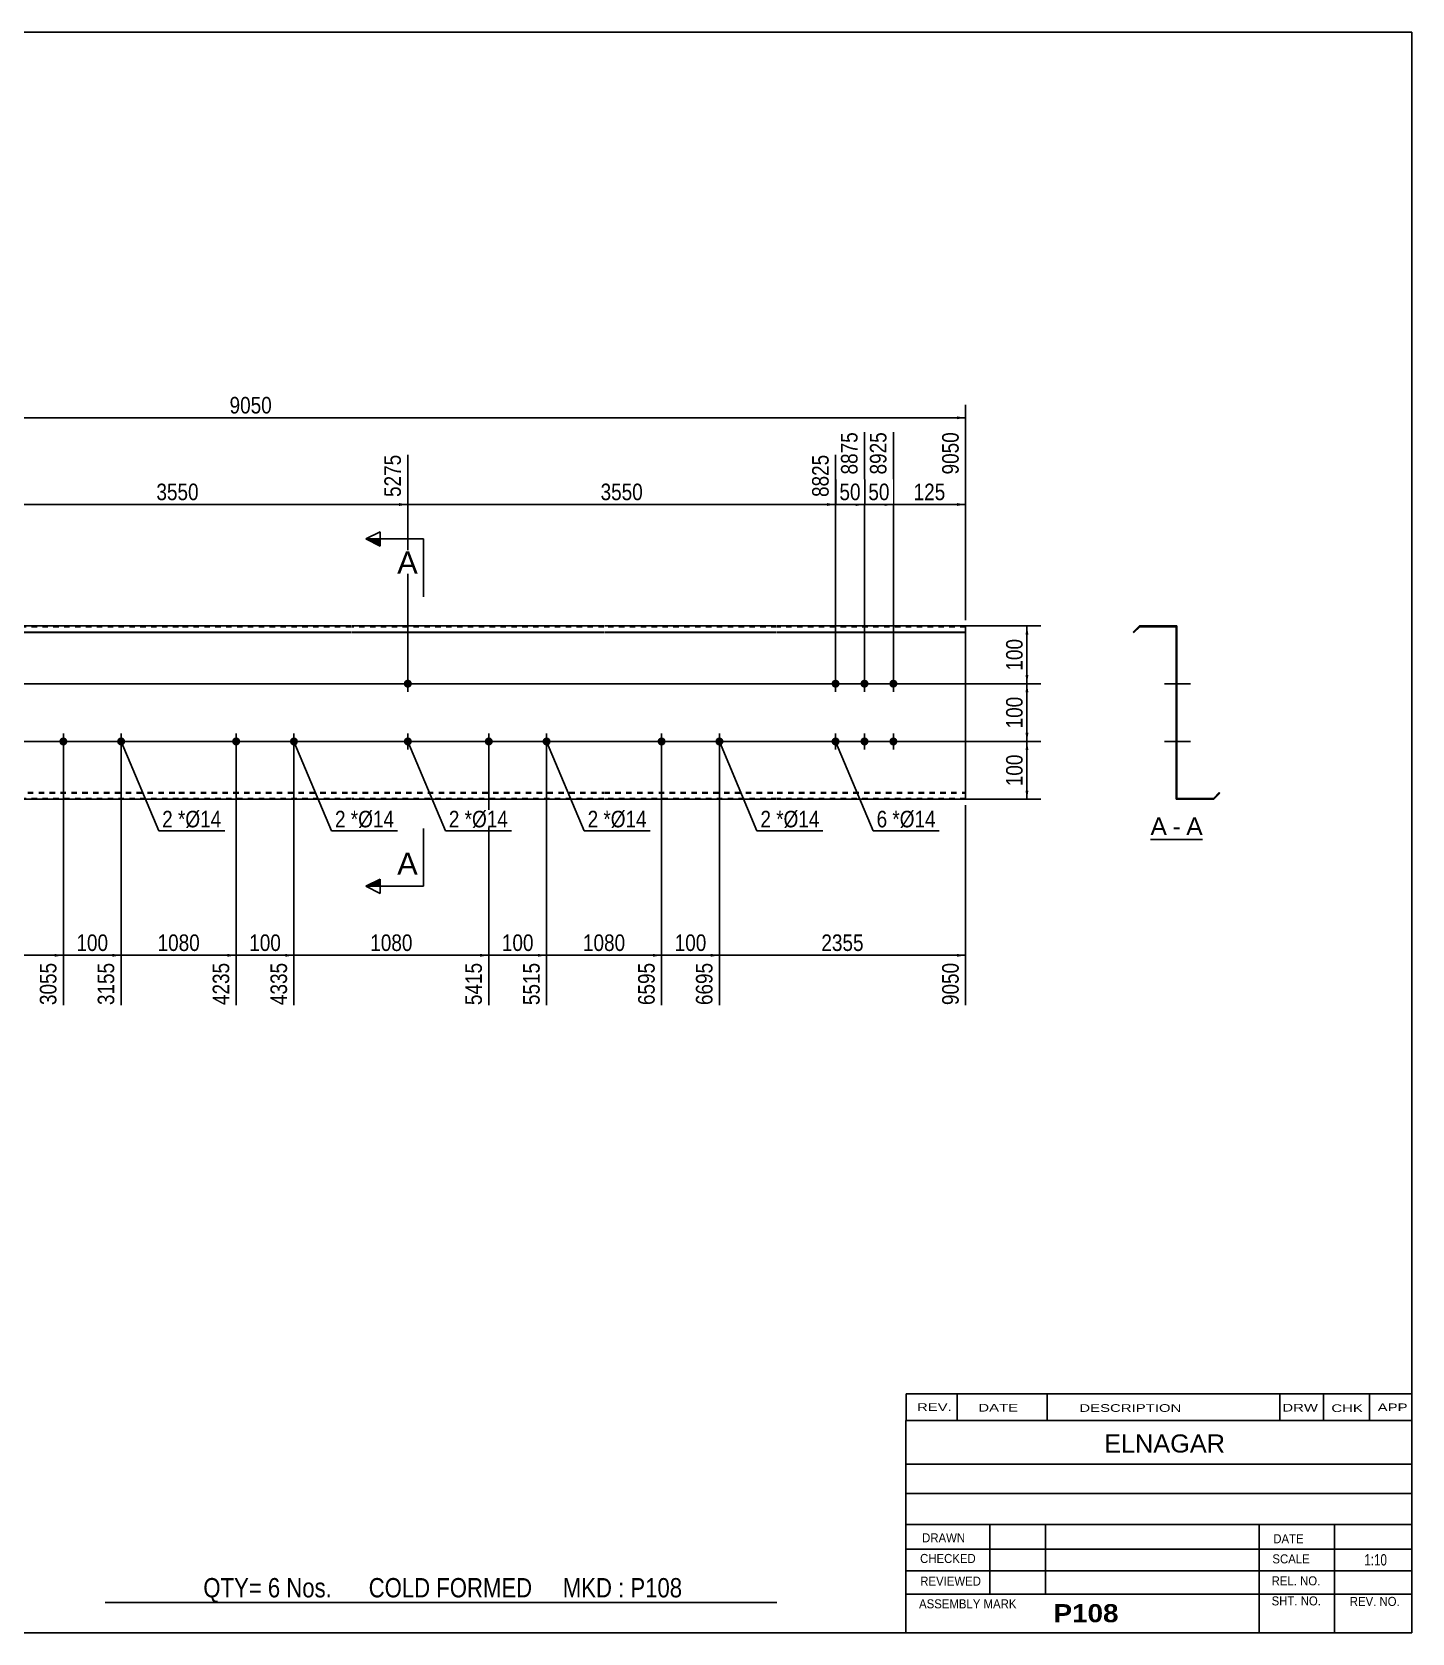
# Model space of a CAD drawing. Header units: millimetres. Extents: x -78 to 325, y -159 to 118.
# Drawn here: x 85.9 to 324.6, y -159.2 to 117.8 of the extents above; entities that cross this region are included whole.
import ezdxf

# ---------------------------------------------------------------- set-up
doc = ezdxf.new("R2010")
doc.units = ezdxf.units.MM
doc.linetypes.add('DXK_LINE_DOT1', pattern=[1.8814, 0.9407, -0.9407])
doc.styles.add('Arial', font='ARIAL.TTF', dxfattribs={"height": 0.2})
doc.styles.add('Arial Bold', font='ARIALBD.TTF', dxfattribs={"height": 0.2})
doc.styles.add('Arial Narrow', font='ARIALN.TTF', dxfattribs={"height": 0.2})

# ---------------------------------------------------------------- blocks, each defined once
blk = doc.blocks.new('Unknown-629097656-1705')
at = {"color": 5, "linetype": 'Continuous'}
for p, q in [((324.62, 117.75), (-75.38, 117.75)), ((-75.38, 117.75), (-75.38, -159.25)), ((324.62, -159.25), (324.62, 117.75)), ((-75.38, -159.25), (324.62, -159.25))]:
    blk.add_line(p, q, dxfattribs=at)
at = {"color": 174, "linetype": 'Continuous', "style": 'Arial'}
blk.add_text('Tekla structures', height=1.9102, rotation=90, dxfattribs=at).set_placement((-75.88, -158.75))
blk = doc.blocks.new('Unknown-629097656-12 - 1218')
at = {"color": 7, "linetype": 'Continuous'}
blk.add_line((279.37, -21.95), (288.4, -21.95), dxfattribs=at)
at = {"color": 0, "linetype": 'Continuous'}
blk.add_wipeout([(282.21, -21.2), (282.21, -18), (279.37, -18), (279.37, -21.2)], dxfattribs=at)
blk.add_wipeout([(284.6, -21.2), (284.6, -18), (283.17, -18), (283.17, -21.2)], dxfattribs=at)
at = {"color": 96, "linetype": 'Continuous', "style": 'Arial'}
blk.add_text('A', height=3.06, dxfattribs=at).set_placement((279.37, -21.2))
at = {"color": 0, "linetype": 'Continuous'}
blk.add_wipeout([(288.4, -21.2), (288.4, -18), (285.56, -18), (285.56, -21.2)], dxfattribs=at)
at = {"color": 96, "linetype": 'Continuous', "style": 'Arial'}
for s, p in [('A', (285.56, -21.2)), ('-', (283.17, -21.2))]:
    blk.add_text(s, height=3.06, dxfattribs=at).set_placement(p)
blk = doc.blocks.new('Bolt-629097656-1207 - 1201')
at = {"linetype": 'Continuous'}
for points in [[(164.89, -4.3, -1), (164.89, -5.7, -1)], [(174.89, -4.3, -1), (174.89, -5.7, -1)]]:
    blk.add_hatch(color=3, dxfattribs=at).paths.add_polyline_path(points)
at = {"color": 3, "linetype": 'Continuous'}
for p, q in [((163.49, -5), (166.29, -5)), ((164.89, -6.4), (164.89, -3.6)), ((173.49, -5), (176.29, -5)), ((174.89, -6.4), (174.89, -3.6))]:
    blk.add_line(p, q, dxfattribs=at)
blk = doc.blocks.new('Part-629097656-1204 - 1201')
at = {"color": 2, "linetype": 'Continuous'}
for p, q in [((0, 15), (0, -15)), ((12.6, 15), (0, 15)), ((0, 13.94), (12.6, 13.94)), ((30.7, 15), (12.7, 15)), ((12.7, 13.94), (30.7, 13.94)), ((60.99, 15), (30.8, 15)), ((30.8, 13.94), (60.99, 13.94)), ((81.28, 15), (61.09, 15)), ((61.09, 13.94), (81.28, 13.94)), ((111.18, 15), (81.38, 15)), ((81.38, 13.94), (111.18, 13.94)), ((141.08, 15), (111.28, 15)), ((111.28, 13.94), (141.08, 13.94)), ((184.79, 15), (141.18, 15)), ((141.18, 13.94), (184.79, 13.94)), ((214.69, 15), (184.89, 15)), ((184.89, 13.94), (214.69, 13.94)), ((247.39, 15), (214.79, 15)), ((214.79, 13.94), (247.39, 13.94)), ((247.39, 15), (247.39, -15)), ((0, 13.83), (12.6, 13.83)), ((12.7, 13.83), (30.7, 13.83)), ((30.8, 13.83), (60.99, 13.83)), ((61.09, 13.83), (81.28, 13.83)), ((81.38, 13.83), (111.18, 13.83)), ((111.28, 13.83), (141.08, 13.83)), ((141.18, 13.83), (184.79, 13.83)), ((184.89, 13.83), (214.69, 13.83)), ((214.79, 13.83), (247.39, 13.83)), ((12.6, -15), (0, -15)), ((30.7, -15), (12.7, -15)), ((60.99, -15), (30.8, -15)), ((81.28, -15), (61.09, -15)), ((111.18, -15), (81.38, -15)), ((141.08, -15), (111.28, -15)), ((184.79, -15), (141.18, -15)), ((214.69, -15), (184.89, -15)), ((247.39, -15), (214.79, -15))]:
    blk.add_line(p, q, dxfattribs=at)
at = {"color": 7, "linetype": 'DXK_LINE_DOT1'}
for p, q in [((12.6, 14.85), (0, 14.85)), ((30.7, 14.85), (12.7, 14.85)), ((60.99, 14.85), (30.8, 14.85)), ((81.28, 14.85), (61.09, 14.85)), ((111.18, 14.85), (81.38, 14.85)), ((141.08, 14.85), (111.28, 14.85)), ((184.79, 14.85), (141.18, 14.85)), ((214.69, 14.85), (184.89, 14.85)), ((247.39, 14.85), (214.79, 14.85)), ((0, -13.83), (12.6, -13.83)), ((12.7, -13.83), (30.7, -13.83)), ((30.8, -13.83), (60.99, -13.83)), ((61.09, -13.83), (81.28, -13.83)), ((81.38, -13.83), (111.18, -13.83)), ((111.28, -13.83), (141.08, -13.83)), ((141.18, -13.83), (184.79, -13.83)), ((184.89, -13.83), (214.69, -13.83)), ((214.79, -13.83), (247.39, -13.83)), ((0, -13.94), (12.6, -13.94)), ((12.6, -14.85), (0, -14.85)), ((12.7, -13.94), (30.7, -13.94)), ((30.7, -14.85), (12.7, -14.85)), ((30.8, -13.94), (60.99, -13.94)), ((60.99, -14.85), (30.8, -14.85)), ((61.09, -13.94), (81.28, -13.94)), ((81.28, -14.85), (61.09, -14.85)), ((81.38, -13.94), (111.18, -13.94)), ((111.18, -14.85), (81.38, -14.85)), ((111.28, -13.94), (141.08, -13.94)), ((141.08, -14.85), (111.28, -14.85)), ((141.18, -13.94), (184.79, -13.94)), ((184.79, -14.85), (141.18, -14.85)), ((184.89, -13.94), (214.69, -13.94)), ((214.69, -14.85), (184.89, -14.85)), ((214.79, -13.94), (247.39, -13.94)), ((247.39, -14.85), (214.79, -14.85))]:
    blk.add_line(p, q, dxfattribs=at)
blk = doc.blocks.new('Bolt-629097656-1205 - 1201')
at = {"linetype": 'Continuous'}
for points in [[(91.28, -4.3, -1), (91.28, -5.7, -1)], [(101.28, -4.3, -1), (101.28, -5.7, -1)]]:
    blk.add_hatch(color=3, dxfattribs=at).paths.add_polyline_path(points)
at = {"color": 3, "linetype": 'Continuous'}
for p, q in [((89.88, -5), (92.68, -5)), ((91.28, -6.4), (91.28, -3.6)), ((99.88, -5), (102.68, -5)), ((101.28, -6.4), (101.28, -3.6))]:
    blk.add_line(p, q, dxfattribs=at)
blk = doc.blocks.new('Bolt-629097656-1206 - 1201')
at = {"linetype": 'Continuous'}
for points in [[(121.18, -4.3, -1), (121.18, -5.7, -1)], [(131.18, -4.3, -1), (131.18, -5.7, -1)]]:
    blk.add_hatch(color=3, dxfattribs=at).paths.add_polyline_path(points)
at = {"color": 3, "linetype": 'Continuous'}
for p, q in [((119.78, -5), (122.58, -5)), ((121.18, -6.4), (121.18, -3.6)), ((129.78, -5), (132.58, -5)), ((131.18, -6.4), (131.18, -3.6))]:
    blk.add_line(p, q, dxfattribs=at)
blk = doc.blocks.new('Bolt-629097656-1208 - 1201')
at = {"linetype": 'Continuous'}
for points in [[(194.79, -4.3, -1), (194.79, -5.7, -1)], [(204.79, -4.3, -1), (204.79, -5.7, -1)]]:
    blk.add_hatch(color=3, dxfattribs=at).paths.add_polyline_path(points)
at = {"color": 3, "linetype": 'Continuous'}
for p, q in [((193.39, -5), (196.19, -5)), ((194.79, -6.4), (194.79, -3.6)), ((203.39, -5), (206.19, -5)), ((204.79, -6.4), (204.79, -3.6))]:
    blk.add_line(p, q, dxfattribs=at)
blk = doc.blocks.new('Bolt-629097656-1209 - 1201')
at = {"linetype": 'Continuous'}
for points in [[(224.19, 5, -1), (225.59, 5, -1)], [(229.19, 5, -1), (230.59, 5, -1)], [(234.19, 5, -1), (235.59, 5, -1)], [(224.19, -5, -1), (225.59, -5, -1)], [(229.19, -5, -1), (230.59, -5, -1)], [(234.19, -5, -1), (235.59, -5, -1)]]:
    blk.add_hatch(color=3, dxfattribs=at).paths.add_polyline_path(points)
at = {"color": 3, "linetype": 'Continuous'}
for p, q in [((224.89, 3.6), (224.89, 6.4)), ((229.89, 3.6), (229.89, 6.4)), ((234.89, 3.6), (234.89, 6.4)), ((223.49, 5), (226.29, 5)), ((228.49, 5), (231.29, 5)), ((233.49, 5), (236.29, 5)), ((223.49, -5), (226.29, -5)), ((224.89, -6.4), (224.89, -3.6)), ((228.49, -5), (231.29, -5)), ((229.89, -6.4), (229.89, -3.6)), ((233.49, -5), (236.29, -5)), ((234.89, -6.4), (234.89, -3.6))]:
    blk.add_line(p, q, dxfattribs=at)
blk = doc.blocks.new('Bolt-629097656-1213 - 1201')
at = {"linetype": 'Continuous'}
for points in [[(151.58, 5, -1), (150.18, 5, -1)], [(151.58, -5, -1), (150.18, -5, -1)]]:
    blk.add_hatch(color=3, dxfattribs=at).paths.add_polyline_path(points)
at = {"color": 3, "linetype": 'Continuous'}
for p, q in [((150.88, 6.4), (150.88, 3.6)), ((152.28, 5), (149.48, 5)), ((152.28, -5), (149.48, -5)), ((150.88, -3.6), (150.88, -6.4))]:
    blk.add_line(p, q, dxfattribs=at)
blk = doc.blocks.new('Bolt-629097656-1224 - 1218')
at = {"linetype": 'Continuous'}
for points in [[(283.81, 5.7), (283.81, 4.3), (283.96, 4.3), (283.96, 5.7)], [(283.81, 5.7), (283.81, 4.3), (283.96, 4.3), (283.96, 5.7)], [(283.81, 5.7), (283.81, 4.3), (283.96, 4.3), (283.96, 5.7)], [(283.81, -4.3), (283.81, -5.7), (283.96, -5.7), (283.96, -4.3)], [(283.81, -4.3), (283.81, -5.7), (283.96, -5.7), (283.96, -4.3)], [(283.81, -4.3), (283.81, -5.7), (283.96, -5.7), (283.96, -4.3)]]:
    blk.add_hatch(color=3, dxfattribs=at).paths.add_polyline_path(points)
at = {"color": 3, "linetype": 'Continuous'}
for p, q in [((283.96, 5.7), (283.81, 5.7)), ((283.96, 5.7), (283.81, 5.7)), ((283.96, 5.7), (283.81, 5.7)), ((285.26, 5), (281.96, 5)), ((285.26, 5), (281.96, 5)), ((285.26, 5), (281.96, 5)), ((283.96, 4.3), (283.81, 4.3)), ((283.96, 4.3), (283.81, 4.3)), ((283.96, 4.3), (283.81, 4.3)), ((285.26, -5), (281.96, -5)), ((285.26, -5), (281.96, -5)), ((285.26, -5), (281.96, -5)), ((283.96, -4.3), (283.81, -4.3)), ((283.96, -4.3), (283.81, -4.3)), ((283.96, -4.3), (283.81, -4.3)), ((283.96, -5.7), (283.81, -5.7)), ((283.96, -5.7), (283.81, -5.7)), ((283.96, -5.7), (283.81, -5.7))]:
    blk.add_line(p, q, dxfattribs=at)
blk = doc.blocks.new('Part-629097656-1219 - 1218')
at = {"color": 2, "linetype": 'Continuous'}
for p, q in [((277.46, 15), (276.4, 13.94)), ((276.4, 13.94), (276.51, 13.83)), ((276.51, 13.83), (277.52, 14.85)), ((277.46, 15), (283.96, 15)), ((277.52, 14.85), (283.81, 14.85)), ((283.81, 14.85), (283.81, -15)), ((283.96, -14.85), (283.96, 15)), ((291.27, -13.83), (290.25, -14.85)), ((291.37, -13.94), (291.27, -13.83)), ((290.31, -15), (283.81, -15)), ((290.25, -14.85), (283.96, -14.85)), ((290.31, -15), (291.37, -13.94))]:
    blk.add_line(p, q, dxfattribs=at)
blk = doc.blocks.new('Bolt-629097656-1220 - 1218')
at = {"linetype": 'Continuous'}
blk.add_hatch(color=3, dxfattribs=at).paths.add_polyline_path([(283.96, -5.7), (283.96, -4.3), (283.81, -4.3), (283.81, -5.7)])
blk.add_hatch(color=3, dxfattribs=at).paths.add_polyline_path([(283.96, -5.7), (283.96, -4.3), (283.81, -4.3), (283.81, -5.7)])
at = {"color": 3, "linetype": 'Continuous'}
for p, q in [((282.86, -5), (285.61, -5)), ((282.86, -5), (285.61, -5)), ((283.81, -4.3), (283.96, -4.3)), ((283.81, -4.3), (283.96, -4.3)), ((283.81, -5.7), (283.96, -5.7)), ((283.81, -5.7), (283.96, -5.7))]:
    blk.add_line(p, q, dxfattribs=at)
blk = doc.blocks.new('Bolt-629097656-1221 - 1218')
at = {"linetype": 'Continuous'}
blk.add_hatch(color=3, dxfattribs=at).paths.add_polyline_path([(283.96, -5.7), (283.96, -4.3), (283.81, -4.3), (283.81, -5.7)])
blk.add_hatch(color=3, dxfattribs=at).paths.add_polyline_path([(283.96, -5.7), (283.96, -4.3), (283.81, -4.3), (283.81, -5.7)])
at = {"color": 3, "linetype": 'Continuous'}
for p, q in [((282.86, -5), (285.61, -5)), ((282.86, -5), (285.61, -5)), ((283.81, -4.3), (283.96, -4.3)), ((283.81, -4.3), (283.96, -4.3)), ((283.81, -5.7), (283.96, -5.7)), ((283.81, -5.7), (283.96, -5.7))]:
    blk.add_line(p, q, dxfattribs=at)
blk = doc.blocks.new('Bolt-629097656-1222 - 1218')
at = {"linetype": 'Continuous'}
blk.add_hatch(color=3, dxfattribs=at).paths.add_polyline_path([(283.96, -5.7), (283.96, -4.3), (283.81, -4.3), (283.81, -5.7)])
blk.add_hatch(color=3, dxfattribs=at).paths.add_polyline_path([(283.96, -5.7), (283.96, -4.3), (283.81, -4.3), (283.81, -5.7)])
at = {"color": 3, "linetype": 'Continuous'}
for p, q in [((282.86, -5), (285.61, -5)), ((282.86, -5), (285.61, -5)), ((283.81, -4.3), (283.96, -4.3)), ((283.81, -4.3), (283.96, -4.3)), ((283.81, -5.7), (283.96, -5.7)), ((283.81, -5.7), (283.96, -5.7))]:
    blk.add_line(p, q, dxfattribs=at)
blk = doc.blocks.new('Bolt-629097656-1223 - 1218')
at = {"linetype": 'Continuous'}
blk.add_hatch(color=3, dxfattribs=at).paths.add_polyline_path([(283.96, -5.7), (283.96, -4.3), (283.81, -4.3), (283.81, -5.7)])
blk.add_hatch(color=3, dxfattribs=at).paths.add_polyline_path([(283.96, -5.7), (283.96, -4.3), (283.81, -4.3), (283.81, -5.7)])
at = {"color": 3, "linetype": 'Continuous'}
for p, q in [((282.86, -5), (285.61, -5)), ((282.86, -5), (285.61, -5)), ((283.81, -4.3), (283.96, -4.3)), ((283.81, -4.3), (283.96, -4.3)), ((283.81, -5.7), (283.96, -5.7)), ((283.81, -5.7), (283.96, -5.7))]:
    blk.add_line(p, q, dxfattribs=at)
blk = doc.blocks.new('Bolt-629097656-1225 - 1218')
at = {"linetype": 'Continuous'}
for points in [[(283.81, 5.7), (283.81, 4.3), (283.96, 4.3), (283.96, 5.7)], [(283.81, 5.7), (283.81, 4.3), (283.96, 4.3), (283.96, 5.7)], [(283.81, 5.7), (283.81, 4.3), (283.96, 4.3), (283.96, 5.7)], [(283.81, -4.3), (283.81, -5.7), (283.96, -5.7), (283.96, -4.3)], [(283.81, -4.3), (283.81, -5.7), (283.96, -5.7), (283.96, -4.3)], [(283.81, -4.3), (283.81, -5.7), (283.96, -5.7), (283.96, -4.3)]]:
    blk.add_hatch(color=3, dxfattribs=at).paths.add_polyline_path(points)
at = {"color": 3, "linetype": 'Continuous'}
for p, q in [((283.96, 5.7), (283.81, 5.7)), ((283.96, 5.7), (283.81, 5.7)), ((283.96, 5.7), (283.81, 5.7)), ((285.26, 5), (281.96, 5)), ((285.26, 5), (281.96, 5)), ((285.26, 5), (281.96, 5)), ((283.96, 4.3), (283.81, 4.3)), ((283.96, 4.3), (283.81, 4.3)), ((283.96, 4.3), (283.81, 4.3)), ((285.26, -5), (281.96, -5)), ((285.26, -5), (281.96, -5)), ((285.26, -5), (281.96, -5)), ((283.96, -4.3), (283.81, -4.3)), ((283.96, -4.3), (283.81, -4.3)), ((283.96, -4.3), (283.81, -4.3)), ((283.96, -5.7), (283.81, -5.7)), ((283.96, -5.7), (283.81, -5.7)), ((283.96, -5.7), (283.81, -5.7))]:
    blk.add_line(p, q, dxfattribs=at)
blk = doc.blocks.new('Bolt-629097656-1226 - 1218')
at = {"linetype": 'Continuous'}
blk.add_hatch(color=3, dxfattribs=at).paths.add_polyline_path([(283.81, -4.3), (283.81, -5.7), (283.96, -5.7), (283.96, -4.3)])
blk.add_hatch(color=3, dxfattribs=at).paths.add_polyline_path([(283.81, -4.3), (283.81, -5.7), (283.96, -5.7), (283.96, -4.3)])
at = {"color": 3, "linetype": 'Continuous'}
for p, q in [((283.01, -5), (286.31, -5)), ((283.01, -5), (286.31, -5)), ((283.81, -4.3), (283.96, -4.3)), ((283.81, -4.3), (283.96, -4.3)), ((283.81, -5.7), (283.96, -5.7)), ((283.81, -5.7), (283.96, -5.7))]:
    blk.add_line(p, q, dxfattribs=at)
blk = doc.blocks.new('Bolt-629097656-1227 - 1218')
at = {"linetype": 'Continuous'}
blk.add_hatch(color=3, dxfattribs=at).paths.add_polyline_path([(283.81, 5.7), (283.81, 4.3), (283.96, 4.3), (283.96, 5.7)])
blk.add_hatch(color=3, dxfattribs=at).paths.add_polyline_path([(283.81, 5.7), (283.81, 4.3), (283.96, 4.3), (283.96, 5.7)])
at = {"color": 3, "linetype": 'Continuous'}
for p, q in [((283.81, 5.7), (283.96, 5.7)), ((283.81, 5.7), (283.96, 5.7)), ((283.01, 5), (286.31, 5)), ((283.01, 5), (286.31, 5)), ((283.81, 4.3), (283.96, 4.3)), ((283.81, 4.3), (283.96, 4.3))]:
    blk.add_line(p, q, dxfattribs=at)
blk = doc.blocks.new('Bolt-629097656-1228 - 1218')
at = {"linetype": 'Continuous'}
for points in [[(283.96, 4.3), (283.96, 5.7), (283.81, 5.7), (283.81, 4.3)], [(283.96, -5.7), (283.96, -4.3), (283.81, -4.3), (283.81, -5.7)]]:
    blk.add_hatch(color=3, dxfattribs=at).paths.add_polyline_path(points)
at = {"color": 3, "linetype": 'Continuous'}
for p, q in [((283.96, 5.7), (283.81, 5.7)), ((283.96, 5), (281.81, 5)), ((283.96, 4.3), (283.81, 4.3)), ((283.96, -5), (281.81, -5)), ((283.96, -4.3), (283.81, -4.3)), ((283.96, -5.7), (283.81, -5.7))]:
    blk.add_line(p, q, dxfattribs=at)
blk = doc.blocks.new('StraightDimension-629097656-1326 - 1201')
at = {"linetype": 'Continuous'}
for points in [[(257.75, 3.5), (258, 5), (258.25, 3.5)], [(258.25, -3.5), (258, -5), (257.75, -3.5)]]:
    blk.add_hatch(color=7, dxfattribs=at).paths.add_polyline_path(points)
at = {"color": 7, "linetype": 'Continuous'}
for p, q in [((72.19, 5), (260.4, 5)), ((258, -5), (258, 5)), ((72.19, -5), (260.4, -5))]:
    blk.add_line(p, q, dxfattribs=at)
at = {"color": 0}
blk.add_wipeout([(257.85, 3.34), (253.65, 3.34), (253.65, -3.34), (257.85, -3.34)], dxfattribs=at)
at = {"color": 3, "style": 'Arial Narrow'}
blk.add_text('100', height=2.863, rotation=90.0002, dxfattribs=at).set_placement((257.25, -2.74))
blk = doc.blocks.new('StraightDimension-629097656-1295 - 1201')
at = {"linetype": 'Continuous'}
blk.add_hatch(color=7, dxfattribs=at).paths.add_polyline_path([(119.68, -41.75), (121.18, -42), (119.68, -42.25)])
at = {"color": 7, "linetype": 'Continuous'}
for p, q in [((101.28, -6), (101.28, -50.61)), ((121.18, -6), (121.18, -50.61)), ((101.28, -42), (121.18, -42))]:
    blk.add_line(p, q, dxfattribs=at)
at = {"color": 0}
blk.add_wipeout([(115.49, -41.85), (115.49, -37.65), (106.98, -37.65), (106.98, -41.85)], dxfattribs=at)
at = {"color": 3, "style": 'Arial Narrow'}
blk.add_text('1080', height=2.863, dxfattribs=at).set_placement((107.58, -41.25))
at = {"color": 0, "linetype": 'Continuous'}
blk.add_wipeout([(120.58, -42.7), (116.38, -42.7), (116.38, -51.21), (120.58, -51.21)], dxfattribs=at)
at = {"color": 3, "linetype": 'Continuous', "style": 'Arial Narrow'}
blk.add_text('4235', height=2.863, rotation=90.0002, dxfattribs=at).set_placement((119.98, -50.61))
blk = doc.blocks.new('StraightDimension-629097656-1294 - 1201')
at = {"linetype": 'Continuous'}
blk.add_hatch(color=7, dxfattribs=at).paths.add_polyline_path([(129.68, -41.75), (131.18, -42), (129.68, -42.25)])
at = {"color": 7, "linetype": 'Continuous'}
for p, q in [((121.18, -6), (121.18, -50.61)), ((131.18, -6), (131.18, -50.61)), ((121.18, -42), (131.18, -42))]:
    blk.add_line(p, q, dxfattribs=at)
at = {"color": 0}
blk.add_wipeout([(129.53, -41.85), (129.53, -37.65), (122.84, -37.65), (122.84, -41.85)], dxfattribs=at)
at = {"color": 3, "style": 'Arial Narrow'}
blk.add_text('100', height=2.863, dxfattribs=at).set_placement((123.44, -41.25))
at = {"color": 0, "linetype": 'Continuous'}
blk.add_wipeout([(130.58, -42.7), (126.38, -42.7), (126.38, -51.21), (130.58, -51.21)], dxfattribs=at)
at = {"color": 3, "linetype": 'Continuous', "style": 'Arial Narrow'}
blk.add_text('4335', height=2.863, rotation=90.0002, dxfattribs=at).set_placement((129.98, -50.61))
blk = doc.blocks.new('StraightDimension-629097656-1244 - 1201')
at = {"linetype": 'Continuous'}
blk.add_hatch(color=7, dxfattribs=at).paths.add_polyline_path([(245.89, 36.25), (247.39, 36), (245.89, 35.75)])
at = {"color": 7, "linetype": 'Continuous'}
for p, q in [((234.89, 6), (234.89, 48.51)), ((247.39, 16), (247.39, 48.51)), ((234.89, 36), (247.39, 36))]:
    blk.add_line(p, q, dxfattribs=at)
at = {"color": 0}
blk.add_wipeout([(244.48, 36.15), (244.48, 40.35), (237.79, 40.35), (237.79, 36.15)], dxfattribs=at)
at = {"color": 0, "linetype": 'Continuous'}
blk.add_wipeout([(246.79, 49.11), (242.59, 49.11), (242.59, 40.6), (246.79, 40.6)], dxfattribs=at)
at = {"color": 3, "linetype": 'Continuous', "style": 'Arial Narrow'}
blk.add_text('9050', height=2.863, rotation=90.0002, dxfattribs=at).set_placement((246.19, 41.2))
at = {"color": 3, "style": 'Arial Narrow'}
blk.add_text('125', height=2.863, dxfattribs=at).set_placement((238.39, 36.75))
blk = doc.blocks.new('StraightDimension-629097656-1245 - 1201')
at = {"linetype": 'Continuous'}
blk.add_hatch(color=7, dxfattribs=at).paths.add_polyline_path([(233.39, 36.25), (234.89, 36), (233.39, 35.75)])
at = {"color": 7, "linetype": 'Continuous'}
for p, q in [((229.89, 6), (229.89, 48.51)), ((234.89, 6), (234.89, 48.51)), ((229.89, 36), (234.89, 36))]:
    blk.add_line(p, q, dxfattribs=at)
at = {"color": 0}
blk.add_wipeout([(234.81, 36.15), (234.81, 40.35), (229.96, 40.35), (229.96, 36.15)], dxfattribs=at)
at = {"color": 0, "linetype": 'Continuous'}
blk.add_wipeout([(234.29, 49.11), (230.09, 49.11), (230.09, 40.6), (234.29, 40.6)], dxfattribs=at)
at = {"color": 3, "linetype": 'Continuous', "style": 'Arial Narrow'}
blk.add_text('8925', height=2.863, rotation=90.0002, dxfattribs=at).set_placement((233.69, 41.2))
at = {"color": 3, "style": 'Arial Narrow'}
blk.add_text('50', height=2.863, dxfattribs=at).set_placement((230.56, 36.75))
blk = doc.blocks.new('StraightDimension-629097656-1246 - 1201')
at = {"linetype": 'Continuous'}
blk.add_hatch(color=7, dxfattribs=at).paths.add_polyline_path([(228.39, 36.25), (229.89, 36), (228.39, 35.75)])
at = {"color": 7, "linetype": 'Continuous'}
for p, q in [((229.89, 6), (229.89, 48.51)), ((224.89, 6), (224.89, 44.61)), ((224.89, 36), (229.89, 36))]:
    blk.add_line(p, q, dxfattribs=at)
at = {"color": 0}
blk.add_wipeout([(229.81, 36.15), (229.81, 40.35), (224.96, 40.35), (224.96, 36.15)], dxfattribs=at)
at = {"color": 0, "linetype": 'Continuous'}
blk.add_wipeout([(229.29, 49.11), (225.09, 49.11), (225.09, 40.6), (229.29, 40.6)], dxfattribs=at)
at = {"color": 3, "linetype": 'Continuous', "style": 'Arial Narrow'}
blk.add_text('8875', height=2.863, rotation=90.0002, dxfattribs=at).set_placement((228.69, 41.2))
at = {"color": 3, "style": 'Arial Narrow'}
blk.add_text('50', height=2.863, dxfattribs=at).set_placement((225.56, 36.75))
blk = doc.blocks.new('StraightDimension-629097656-1296 - 1201')
at = {"linetype": 'Continuous'}
blk.add_hatch(color=7, dxfattribs=at).paths.add_polyline_path([(99.78, -41.75), (101.28, -42), (99.78, -42.25)])
at = {"color": 7, "linetype": 'Continuous'}
for p, q in [((91.28, -6), (91.28, -50.61)), ((101.28, -6), (101.28, -50.61)), ((91.28, -42), (101.28, -42))]:
    blk.add_line(p, q, dxfattribs=at)
at = {"color": 0}
blk.add_wipeout([(99.63, -41.85), (99.63, -37.65), (92.94, -37.65), (92.94, -41.85)], dxfattribs=at)
at = {"color": 3, "style": 'Arial Narrow'}
blk.add_text('100', height=2.863, dxfattribs=at).set_placement((93.54, -41.25))
at = {"color": 0, "linetype": 'Continuous'}
blk.add_wipeout([(100.68, -42.7), (96.48, -42.7), (96.48, -51.21), (100.68, -51.21)], dxfattribs=at)
at = {"color": 3, "linetype": 'Continuous', "style": 'Arial Narrow'}
blk.add_text('3155', height=2.863, rotation=90.0002, dxfattribs=at).set_placement((100.08, -50.61))
blk = doc.blocks.new('StraightDimension-629097656-1247 - 1201')
at = {"linetype": 'Continuous'}
blk.add_hatch(color=7, dxfattribs=at).paths.add_polyline_path([(223.39, 36.25), (224.89, 36), (223.39, 35.75)])
at = {"color": 7, "linetype": 'Continuous'}
for p, q in [((150.88, 6), (150.88, 44.61)), ((224.89, 6), (224.89, 44.61)), ((150.88, 36), (224.89, 36))]:
    blk.add_line(p, q, dxfattribs=at)
at = {"color": 0, "linetype": 'Continuous'}
blk.add_wipeout([(224.29, 45.21), (220.09, 45.21), (220.09, 36.7), (224.29, 36.7)], dxfattribs=at)
at = {"color": 0}
blk.add_wipeout([(192.14, 36.15), (192.14, 40.35), (183.63, 40.35), (183.63, 36.15)], dxfattribs=at)
at = {"color": 3, "linetype": 'Continuous', "style": 'Arial Narrow'}
blk.add_text('8825', height=2.863, rotation=90.0002, dxfattribs=at).set_placement((223.69, 37.3))
at = {"color": 3, "style": 'Arial Narrow'}
blk.add_text('3550', height=2.863, dxfattribs=at).set_placement((184.23, 36.75))
blk = doc.blocks.new('StraightDimension-629097656-1327 - 1201')
at = {"linetype": 'Continuous'}
for points in [[(257.75, -6.5), (258, -5), (258.25, -6.5)], [(258.25, -13.5), (258, -15), (257.75, -13.5)]]:
    blk.add_hatch(color=7, dxfattribs=at).paths.add_polyline_path(points)
at = {"color": 7, "linetype": 'Continuous'}
for p, q in [((72.19, -5), (260.4, -5)), ((258, -15), (258, -5)), ((235.89, -15), (260.4, -15))]:
    blk.add_line(p, q, dxfattribs=at)
at = {"color": 0}
blk.add_wipeout([(257.85, -6.66), (253.65, -6.66), (253.65, -13.34), (257.85, -13.34)], dxfattribs=at)
at = {"color": 3, "style": 'Arial Narrow'}
blk.add_text('100', height=2.863, rotation=90.0002, dxfattribs=at).set_placement((257.25, -12.74))
blk = doc.blocks.new('StraightDimension-629097656-1248 - 1201')
at = {"linetype": 'Continuous'}
blk.add_hatch(color=7, dxfattribs=at).paths.add_polyline_path([(149.38, 36.25), (150.88, 36), (149.38, 35.75)])
at = {"color": 7, "linetype": 'Continuous'}
for p, q in [((71.19, 6), (71.19, 44.61)), ((150.88, 6), (150.88, 44.61)), ((71.19, 36), (150.88, 36))]:
    blk.add_line(p, q, dxfattribs=at)
at = {"color": 0, "linetype": 'Continuous'}
blk.add_wipeout([(150.28, 45.21), (146.08, 45.21), (146.08, 36.7), (150.28, 36.7)], dxfattribs=at)
at = {"color": 0}
blk.add_wipeout([(115.29, 36.15), (115.29, 40.35), (106.78, 40.35), (106.78, 36.15)], dxfattribs=at)
at = {"color": 3, "linetype": 'Continuous', "style": 'Arial Narrow'}
blk.add_text('5275', height=2.863, rotation=90.0002, dxfattribs=at).set_placement((149.68, 37.3))
at = {"color": 3, "style": 'Arial Narrow'}
blk.add_text('3550', height=2.863, dxfattribs=at).set_placement((107.38, 36.75))
blk = doc.blocks.new('StraightDimension-629097656-1289 - 1201')
at = {"linetype": 'Continuous'}
blk.add_hatch(color=7, dxfattribs=at).paths.add_polyline_path([(245.89, -41.75), (247.39, -42), (245.89, -42.25)])
at = {"color": 7, "linetype": 'Continuous'}
for p, q in [((204.79, -6), (204.79, -50.61)), ((247.39, -16), (247.39, -50.61)), ((204.79, -42), (247.39, -42))]:
    blk.add_line(p, q, dxfattribs=at)
at = {"color": 0}
blk.add_wipeout([(230.34, -41.85), (230.34, -37.65), (221.83, -37.65), (221.83, -41.85)], dxfattribs=at)
at = {"color": 0, "linetype": 'Continuous'}
blk.add_wipeout([(246.79, -42.7), (242.59, -42.7), (242.59, -51.21), (246.79, -51.21)], dxfattribs=at)
at = {"color": 3, "style": 'Arial Narrow'}
blk.add_text('2355', height=2.863, dxfattribs=at).set_placement((222.43, -41.25))
at = {"color": 3, "linetype": 'Continuous', "style": 'Arial Narrow'}
blk.add_text('9050', height=2.863, rotation=90.0002, dxfattribs=at).set_placement((246.19, -50.61))
blk = doc.blocks.new('StraightDimension-629097656-1290 - 1201')
at = {"linetype": 'Continuous'}
blk.add_hatch(color=7, dxfattribs=at).paths.add_polyline_path([(203.29, -41.75), (204.79, -42), (203.29, -42.25)])
at = {"color": 7, "linetype": 'Continuous'}
for p, q in [((194.79, -6), (194.79, -50.61)), ((204.79, -6), (204.79, -50.61)), ((194.79, -42), (204.79, -42))]:
    blk.add_line(p, q, dxfattribs=at)
at = {"color": 0}
blk.add_wipeout([(203.13, -41.85), (203.13, -37.65), (196.45, -37.65), (196.45, -41.85)], dxfattribs=at)
at = {"color": 3, "style": 'Arial Narrow'}
blk.add_text('100', height=2.863, dxfattribs=at).set_placement((197.05, -41.25))
at = {"color": 0, "linetype": 'Continuous'}
blk.add_wipeout([(204.19, -42.7), (199.99, -42.7), (199.99, -51.21), (204.19, -51.21)], dxfattribs=at)
at = {"color": 3, "linetype": 'Continuous', "style": 'Arial Narrow'}
blk.add_text('6695', height=2.863, rotation=90.0002, dxfattribs=at).set_placement((203.59, -50.61))
blk = doc.blocks.new('StraightDimension-629097656-1355 - 1201')
at = {"linetype": 'Continuous'}
for points in [[(1.5, 50.75), (0, 51), (1.5, 51.25)], [(245.89, 51.25), (247.39, 51), (245.89, 50.75)]]:
    blk.add_hatch(color=7, dxfattribs=at).paths.add_polyline_path(points)
at = {"color": 7, "linetype": 'Continuous'}
for p, q in [((0, 16), (0, 53.25)), ((247.39, 16), (247.39, 53.25)), ((0, 51), (247.39, 51))]:
    blk.add_line(p, q, dxfattribs=at)
at = {"color": 0}
blk.add_wipeout([(127.95, 51.15), (127.95, 55.35), (119.44, 55.35), (119.44, 51.15)], dxfattribs=at)
at = {"color": 3, "style": 'Arial Narrow'}
blk.add_text('9050', height=2.863, dxfattribs=at).set_placement((120.04, 51.75))
blk = doc.blocks.new('StraightDimension-629097656-1291 - 1201')
at = {"linetype": 'Continuous'}
blk.add_hatch(color=7, dxfattribs=at).paths.add_polyline_path([(193.29, -41.75), (194.79, -42), (193.29, -42.25)])
at = {"color": 7, "linetype": 'Continuous'}
for p, q in [((174.89, -6), (174.89, -50.61)), ((194.79, -6), (194.79, -50.61)), ((174.89, -42), (194.79, -42))]:
    blk.add_line(p, q, dxfattribs=at)
at = {"color": 0}
blk.add_wipeout([(189.09, -41.85), (189.09, -37.65), (180.58, -37.65), (180.58, -41.85)], dxfattribs=at)
at = {"color": 3, "style": 'Arial Narrow'}
blk.add_text('1080', height=2.863, dxfattribs=at).set_placement((181.18, -41.25))
at = {"color": 0, "linetype": 'Continuous'}
blk.add_wipeout([(194.19, -42.7), (189.99, -42.7), (189.99, -51.21), (194.19, -51.21)], dxfattribs=at)
at = {"color": 3, "linetype": 'Continuous', "style": 'Arial Narrow'}
blk.add_text('6595', height=2.863, rotation=90.0002, dxfattribs=at).set_placement((193.59, -50.61))
blk = doc.blocks.new('StraightDimension-629097656-1292 - 1201')
at = {"linetype": 'Continuous'}
blk.add_hatch(color=7, dxfattribs=at).paths.add_polyline_path([(173.39, -41.75), (174.89, -42), (173.39, -42.25)])
at = {"color": 7, "linetype": 'Continuous'}
for p, q in [((164.89, -6), (164.89, -50.61)), ((174.89, -6), (174.89, -50.61)), ((164.89, -42), (174.89, -42))]:
    blk.add_line(p, q, dxfattribs=at)
at = {"color": 0}
blk.add_wipeout([(173.23, -41.85), (173.23, -37.65), (166.55, -37.65), (166.55, -41.85)], dxfattribs=at)
at = {"color": 3, "style": 'Arial Narrow'}
blk.add_text('100', height=2.863, dxfattribs=at).set_placement((167.15, -41.25))
at = {"color": 0, "linetype": 'Continuous'}
blk.add_wipeout([(174.29, -42.7), (170.09, -42.7), (170.09, -51.21), (174.29, -51.21)], dxfattribs=at)
at = {"color": 3, "linetype": 'Continuous', "style": 'Arial Narrow'}
blk.add_text('5515', height=2.863, rotation=90.0002, dxfattribs=at).set_placement((173.69, -50.61))
blk = doc.blocks.new('StraightDimension-629097656-1293 - 1201')
at = {"linetype": 'Continuous'}
blk.add_hatch(color=7, dxfattribs=at).paths.add_polyline_path([(163.39, -41.75), (164.89, -42), (163.39, -42.25)])
at = {"color": 7, "linetype": 'Continuous'}
for p, q in [((131.18, -6), (131.18, -50.61)), ((164.89, -6), (164.89, -50.61)), ((131.18, -42), (164.89, -42))]:
    blk.add_line(p, q, dxfattribs=at)
at = {"color": 0}
blk.add_wipeout([(152.29, -41.85), (152.29, -37.65), (143.78, -37.65), (143.78, -41.85)], dxfattribs=at)
at = {"color": 0, "linetype": 'Continuous'}
blk.add_wipeout([(164.29, -42.7), (160.09, -42.7), (160.09, -51.21), (164.29, -51.21)], dxfattribs=at)
at = {"color": 3, "style": 'Arial Narrow'}
blk.add_text('1080', height=2.863, dxfattribs=at).set_placement((144.38, -41.25))
at = {"color": 3, "linetype": 'Continuous', "style": 'Arial Narrow'}
blk.add_text('5415', height=2.863, rotation=90.0002, dxfattribs=at).set_placement((163.69, -50.61))
blk = doc.blocks.new('StraightDimension-629097656-1297 - 1201')
at = {"linetype": 'Continuous'}
blk.add_hatch(color=7, dxfattribs=at).paths.add_polyline_path([(89.78, -41.75), (91.28, -42), (89.78, -42.25)])
at = {"color": 7, "linetype": 'Continuous'}
for p, q in [((91.28, -6), (91.28, -50.61)), ((0, -16), (0, -45.13)), ((0, -42), (91.28, -42))]:
    blk.add_line(p, q, dxfattribs=at)
at = {"color": 0}
blk.add_wipeout([(49.9, -41.85), (49.9, -37.65), (41.39, -37.65), (41.39, -41.85)], dxfattribs=at)
at = {"color": 0, "linetype": 'Continuous'}
for points in [[(-0.6, -42.7), (-4.8, -42.7), (-4.8, -45.73), (-0.6, -45.73)], [(90.68, -42.7), (86.48, -42.7), (86.48, -51.21), (90.68, -51.21)]]:
    blk.add_wipeout(points, dxfattribs=at)
at = {"color": 3, "style": 'Arial Narrow'}
blk.add_text('3055', height=2.863, dxfattribs=at).set_placement((41.99, -41.25))
at = {"color": 3, "linetype": 'Continuous', "style": 'Arial Narrow'}
for s, height, p in [('0', 2.86, (-1.2, -45.13)), ('3055', 2.863, (90.08, -50.61))]:
    blk.add_text(s, height=height, rotation=90.0002, dxfattribs=at).set_placement(p)
blk = doc.blocks.new('StraightDimension-629097656-1325 - 1201')
at = {"linetype": 'Continuous'}
for points in [[(257.75, 13.5), (258, 15), (258.25, 13.5)], [(258.25, 6.5), (258, 5), (257.75, 6.5)]]:
    blk.add_hatch(color=7, dxfattribs=at).paths.add_polyline_path(points)
at = {"color": 7, "linetype": 'Continuous'}
for p, q in [((235.89, 15), (260.4, 15)), ((258, 5), (258, 15)), ((72.19, 5), (260.4, 5))]:
    blk.add_line(p, q, dxfattribs=at)
at = {"color": 0}
blk.add_wipeout([(257.85, 13.34), (253.65, 13.34), (253.65, 6.66), (257.85, 6.66)], dxfattribs=at)
at = {"color": 3, "style": 'Arial Narrow'}
blk.add_text('100', height=2.863, rotation=90.0002, dxfattribs=at).set_placement((257.25, 7.26))
blk = doc.blocks.new('CBS_CALLOFF-629097656-1757')
at = {"color": 7, "linetype": 'Continuous'}
blk.add_line((98.5, -153.98), (214.73, -154), dxfattribs=at)
at = {"color": 3, "linetype": 'Continuous', "style": 'Arial Narrow'}
blk.add_text('QTY= 6 Nos.      COLD FORMED     MKD : P108', height=3.3405, dxfattribs=at).set_placement((115.5, -153.09))
blk = doc.blocks.new('CBS_NAME_BLOG-629097656-1758')
at = {"color": 7, "linetype": 'Continuous'}
for p, q in [((237.02, -122.5), (324.54, -122.5)), ((237.02, -159.21), (237.02, -122.5)), ((237.03, -130.04), (324.54, -130.04)), ((237.1, -135.09), (324.62, -135.09)), ((237.02, -140.46), (324.54, -140.46)), ((251.55, -152.57), (251.55, -140.47)), ((261.23, -152.54), (261.23, -140.47)), ((298.15, -159.21), (298.15, -140.48)), ((311.2, -159.21), (311.2, -140.47)), ((237.03, -144.76), (324.62, -144.74)), ((237.02, -148.51), (324.54, -148.51)), ((237.02, -152.55), (324.54, -152.55)), ((237.02, -159.25), (324.62, -159.25))]:
    blk.add_line(p, q, dxfattribs=at)
at = {"color": 3, "linetype": 'Continuous', "style": 'Arial'}
blk.add_text('ELNAGAR', height=3.133, dxfattribs=at).set_placement((271.35, -128.03))
at = {"color": 3, "linetype": 'Continuous'}
for s, height, style, width, p in [('DRAWN', 1.566, 'Arial', 0.9, (239.86, -143.57)), ('DATE', 1.566, 'Arial', 0.9, (300.62, -143.73)), ('CHECKED', 1.566, 'Arial', 0.9, (239.51, -147.14)), ('SCALE', 1.566, 'Arial', 0.9, (300.47, -147.21)), ('1:10', 1.957, 'Arial Narrow', 0.9, (316.36, -147.57)), ('REVIEWED', 1.566, 'Arial', 0.9, (239.54, -151.06)), ('REL. NO.', 1.566, 'Arial', 0.9, (300.33, -151.01)), ('ASSEMBLY MARK', 1.5663, 'Arial', 0.9, (239.33, -154.99)), ('P108', 3.131, 'Arial Bold', 1.1, (262.6, -157.39)), ('SHT. NO.', 1.566, 'Arial', 0.9, (300.33, -154.48)), ('REV. NO.', 1.566, 'Arial', 0.9, (313.85, -154.57))]:
    blk.add_text(s, height=height, dxfattribs=dict(at, style=style, width=width)).set_placement(p)
blk = doc.blocks.new('CBS_REVISION-629097656-1759')
at = {"color": 7, "linetype": 'Continuous'}
for p, q in [((237.11, -117.87), (324.61, -117.87)), ((237.11, -117.87), (237.11, -122.5)), ((245.9, -117.87), (245.9, -122.5)), ((261.5, -117.87), (261.5, -122.44)), ((301.76, -117.87), (301.76, -122.5)), ((309.3, -117.87), (309.3, -122.5)), ((317.25, -117.87), (317.25, -122.5)), ((237.11, -122.5), (324.61, -122.5))]:
    blk.add_line(p, q, dxfattribs=at)
at = {"color": 7, "style": 'Arial Narrow', "width": 1.7}
for s, height, p in [('REV.', 1.326, (238.97, -120.82)), ('DATE', 1.326, (249.59, -120.94)), ('DESCRIPTION', 1.3257, (267.07, -120.99)), ('DRW', 1.326, (302.19, -120.93)), ('CHK', 1.326, (310.67, -121.02)), ('APP', 1.326, (318.68, -120.87))]:
    blk.add_text(s, height=height, dxfattribs=at).set_placement(p)
blk = doc.blocks.new('SectionMark-629097656-1242 - 1201')
at = {"linetype": 'Continuous'}
for points in [[(146.1, 30.05), (146.1, 28.8), (143.6, 30.05)], [(146.1, -28.8), (146.1, -30.05), (143.6, -30.05)]]:
    blk.add_hatch(color=30, dxfattribs=at).paths.add_polyline_path(points)
at = {"color": 30, "linetype": 'Continuous'}
for p, q in [((143.6, 30.05), (146.1, 31.3)), ((146.1, 28.8), (146.1, 31.3)), ((153.6, 30.05), (143.6, 30.05)), ((143.6, 30.05), (146.1, 28.8)), ((143.6, -30.05), (146.1, -28.8)), ((153.6, -30.05), (143.6, -30.05)), ((146.1, -31.3), (143.6, -30.05)), ((146.1, -28.8), (146.1, -31.3))]:
    blk.add_line(p, q, dxfattribs=at)
at = {"color": 0, "linetype": 'Continuous'}
for points in [[(152.6, 24.05), (152.6, 28.05), (149.04, 28.05), (149.04, 24.05)], [(152.6, -28.05), (152.6, -24.05), (149.04, -24.05), (149.04, -28.05)]]:
    blk.add_wipeout(points, dxfattribs=at)
at = {"color": 30, "linetype": 'Continuous'}
for p, q in [((153.6, 30.05), (153.6, 20.05)), ((153.6, -30.05), (153.6, -20.05))]:
    blk.add_line(p, q, dxfattribs=at)
at = {"color": 96, "linetype": 'Continuous', "style": 'Arial'}
for p in [(149.04, 24.05), (149.04, -28.05)]:
    blk.add_text('A', height=3.82, dxfattribs=at).set_placement(p)
blk = doc.blocks.new('Mark-629097656-1372 - 1201')
at = {"color": 0}
blk.add_wipeout([(110.21, -19.86), (110.21, -16.86), (108.38, -16.86), (108.38, -19.86)], dxfattribs=at)
blk.add_wipeout([(110.21, -19.86), (110.21, -16.86), (108.38, -16.86), (108.38, -19.86)], dxfattribs=at)
at = {"color": 7, "linetype": 'Continuous'}
blk.add_line((101.28, -5), (107.78, -20.46), dxfattribs=at)
at = {"color": 0}
blk.add_wipeout([(112.39, -19.86), (112.39, -16.86), (111.11, -16.86), (111.11, -19.86)], dxfattribs=at)
blk.add_wipeout([(112.39, -19.86), (112.39, -16.86), (111.11, -16.86), (111.11, -19.86)], dxfattribs=at)
at = {"color": 3, "style": 'Arial Narrow'}
blk.add_text('2', height=2.86, dxfattribs=at).set_placement((108.38, -19.86))
at = {"color": 0}
blk.add_wipeout([(118.6, -19.86), (118.6, -16.86), (112.39, -16.86), (112.39, -19.86)], dxfattribs=at)
blk.add_wipeout([(118.6, -19.86), (118.6, -16.86), (112.39, -16.86), (112.39, -19.86)], dxfattribs=at)
at = {"color": 7, "linetype": 'Continuous'}
blk.add_line((107.78, -20.46), (119.2, -20.46), dxfattribs=at)
at = {"color": 3, "style": 'Arial Narrow'}
for s, height, p in [('*', 2.86, (111.11, -19.86)), ('Ø14', 2.863, (112.39, -19.86))]:
    blk.add_text(s, height=height, dxfattribs=at).set_placement(p)
blk = doc.blocks.new('Mark-629097656-1373 - 1201')
at = {"color": 0}
blk.add_wipeout([(140.11, -19.86), (140.11, -16.86), (138.28, -16.86), (138.28, -19.86)], dxfattribs=at)
blk.add_wipeout([(140.11, -19.86), (140.11, -16.86), (138.28, -16.86), (138.28, -19.86)], dxfattribs=at)
at = {"color": 7, "linetype": 'Continuous'}
blk.add_line((131.18, -5), (137.68, -20.46), dxfattribs=at)
at = {"color": 0}
blk.add_wipeout([(142.29, -19.86), (142.29, -16.86), (141.01, -16.86), (141.01, -19.86)], dxfattribs=at)
blk.add_wipeout([(142.29, -19.86), (142.29, -16.86), (141.01, -16.86), (141.01, -19.86)], dxfattribs=at)
at = {"color": 3, "style": 'Arial Narrow'}
blk.add_text('2', height=2.86, dxfattribs=at).set_placement((138.28, -19.86))
at = {"color": 0}
blk.add_wipeout([(148.5, -19.86), (148.5, -16.86), (142.29, -16.86), (142.29, -19.86)], dxfattribs=at)
blk.add_wipeout([(148.5, -19.86), (148.5, -16.86), (142.29, -16.86), (142.29, -19.86)], dxfattribs=at)
at = {"color": 7, "linetype": 'Continuous'}
blk.add_line((137.68, -20.46), (149.1, -20.46), dxfattribs=at)
at = {"color": 3, "style": 'Arial Narrow'}
for s, height, p in [('*', 2.86, (141.01, -19.86)), ('Ø14', 2.863, (142.29, -19.86))]:
    blk.add_text(s, height=height, dxfattribs=at).set_placement(p)
blk = doc.blocks.new('Mark-629097656-1374 - 1201')
at = {"color": 0}
blk.add_wipeout([(183.82, -19.86), (183.82, -16.86), (181.99, -16.86), (181.99, -19.86)], dxfattribs=at)
blk.add_wipeout([(183.82, -19.86), (183.82, -16.86), (181.99, -16.86), (181.99, -19.86)], dxfattribs=at)
at = {"color": 7, "linetype": 'Continuous'}
blk.add_line((174.89, -5), (181.39, -20.46), dxfattribs=at)
at = {"color": 0}
blk.add_wipeout([(185.99, -19.86), (185.99, -16.86), (184.72, -16.86), (184.72, -19.86)], dxfattribs=at)
blk.add_wipeout([(185.99, -19.86), (185.99, -16.86), (184.72, -16.86), (184.72, -19.86)], dxfattribs=at)
at = {"color": 3, "style": 'Arial Narrow'}
blk.add_text('2', height=2.86, dxfattribs=at).set_placement((181.99, -19.86))
at = {"color": 0}
blk.add_wipeout([(192.21, -19.86), (192.21, -16.86), (185.99, -16.86), (185.99, -19.86)], dxfattribs=at)
blk.add_wipeout([(192.21, -19.86), (192.21, -16.86), (185.99, -16.86), (185.99, -19.86)], dxfattribs=at)
at = {"color": 7, "linetype": 'Continuous'}
blk.add_line((181.39, -20.46), (192.81, -20.46), dxfattribs=at)
at = {"color": 3, "style": 'Arial Narrow'}
for s, height, p in [('*', 2.86, (184.72, -19.86)), ('Ø14', 2.863, (185.99, -19.86))]:
    blk.add_text(s, height=height, dxfattribs=at).set_placement(p)
blk = doc.blocks.new('Mark-629097656-1375 - 1201')
at = {"color": 0}
blk.add_wipeout([(213.72, -19.86), (213.72, -16.86), (211.89, -16.86), (211.89, -19.86)], dxfattribs=at)
blk.add_wipeout([(213.72, -19.86), (213.72, -16.86), (211.89, -16.86), (211.89, -19.86)], dxfattribs=at)
at = {"color": 7, "linetype": 'Continuous'}
blk.add_line((204.79, -5), (211.29, -20.46), dxfattribs=at)
at = {"color": 0}
blk.add_wipeout([(215.89, -19.86), (215.89, -16.86), (214.62, -16.86), (214.62, -19.86)], dxfattribs=at)
blk.add_wipeout([(215.89, -19.86), (215.89, -16.86), (214.62, -16.86), (214.62, -19.86)], dxfattribs=at)
at = {"color": 3, "style": 'Arial Narrow'}
blk.add_text('2', height=2.86, dxfattribs=at).set_placement((211.89, -19.86))
at = {"color": 0}
blk.add_wipeout([(222.11, -19.86), (222.11, -16.86), (215.89, -16.86), (215.89, -19.86)], dxfattribs=at)
blk.add_wipeout([(222.11, -19.86), (222.11, -16.86), (215.89, -16.86), (215.89, -19.86)], dxfattribs=at)
at = {"color": 7, "linetype": 'Continuous'}
blk.add_line((211.29, -20.46), (222.71, -20.46), dxfattribs=at)
at = {"color": 3, "style": 'Arial Narrow'}
for s, height, p in [('*', 2.86, (214.62, -19.86)), ('Ø14', 2.863, (215.89, -19.86))]:
    blk.add_text(s, height=height, dxfattribs=at).set_placement(p)
blk = doc.blocks.new('Mark-629097656-1376 - 1201')
at = {"color": 0}
blk.add_wipeout([(233.81, -19.86), (233.81, -16.86), (231.99, -16.86), (231.99, -19.86)], dxfattribs=at)
blk.add_wipeout([(233.81, -19.86), (233.81, -16.86), (231.99, -16.86), (231.99, -19.86)], dxfattribs=at)
at = {"color": 7, "linetype": 'Continuous'}
blk.add_line((224.89, -5), (231.39, -20.46), dxfattribs=at)
at = {"color": 0}
blk.add_wipeout([(235.99, -19.86), (235.99, -16.86), (234.71, -16.86), (234.71, -19.86)], dxfattribs=at)
blk.add_wipeout([(235.99, -19.86), (235.99, -16.86), (234.71, -16.86), (234.71, -19.86)], dxfattribs=at)
at = {"color": 3, "style": 'Arial Narrow'}
blk.add_text('6', height=2.86, dxfattribs=at).set_placement((231.99, -19.86))
at = {"color": 0}
blk.add_wipeout([(242.2, -19.86), (242.2, -16.86), (235.99, -16.86), (235.99, -19.86)], dxfattribs=at)
blk.add_wipeout([(242.2, -19.86), (242.2, -16.86), (235.99, -16.86), (235.99, -19.86)], dxfattribs=at)
at = {"color": 7, "linetype": 'Continuous'}
blk.add_line((231.39, -20.46), (242.8, -20.46), dxfattribs=at)
at = {"color": 3, "style": 'Arial Narrow'}
for s, height, p in [('*', 2.86, (234.71, -19.86)), ('Ø14', 2.863, (235.99, -19.86))]:
    blk.add_text(s, height=height, dxfattribs=at).set_placement(p)
blk = doc.blocks.new('Mark-629097656-1378 - 1201')
at = {"color": 0}
blk.add_wipeout([(159.81, -19.86), (159.81, -16.86), (157.98, -16.86), (157.98, -19.86)], dxfattribs=at)
blk.add_wipeout([(159.81, -19.86), (159.81, -16.86), (157.98, -16.86), (157.98, -19.86)], dxfattribs=at)
at = {"color": 7, "linetype": 'Continuous'}
blk.add_line((150.88, -5), (157.38, -20.46), dxfattribs=at)
at = {"color": 0}
blk.add_wipeout([(161.99, -19.86), (161.99, -16.86), (160.71, -16.86), (160.71, -19.86)], dxfattribs=at)
blk.add_wipeout([(161.99, -19.86), (161.99, -16.86), (160.71, -16.86), (160.71, -19.86)], dxfattribs=at)
at = {"color": 3, "style": 'Arial Narrow'}
blk.add_text('2', height=2.86, dxfattribs=at).set_placement((157.98, -19.86))
at = {"color": 0}
blk.add_wipeout([(168.2, -19.86), (168.2, -16.86), (161.99, -16.86), (161.99, -19.86)], dxfattribs=at)
blk.add_wipeout([(168.2, -19.86), (168.2, -16.86), (161.99, -16.86), (161.99, -19.86)], dxfattribs=at)
at = {"color": 7, "linetype": 'Continuous'}
blk.add_line((157.38, -20.46), (168.8, -20.46), dxfattribs=at)
at = {"color": 3, "style": 'Arial Narrow'}
for s, height, p in [('*', 2.86, (160.71, -19.86)), ('Ø14', 2.863, (161.99, -19.86))]:
    blk.add_text(s, height=height, dxfattribs=at).set_placement(p)

msp = doc.modelspace()

# ---------------------------------------------------------------- block references
for name in ['Unknown-629097656-1705', 'Part-629097656-1204 - 1201', 'Part-629097656-1219 - 1218', 'Bolt-629097656-1213 - 1201', 'Bolt-629097656-1209 - 1201', 'Bolt-629097656-1228 - 1218', 'Bolt-629097656-1224 - 1218', 'Bolt-629097656-1225 - 1218', 'Bolt-629097656-1227 - 1218', 'Bolt-629097656-1205 - 1201', 'Bolt-629097656-1206 - 1201', 'Bolt-629097656-1207 - 1201', 'Bolt-629097656-1208 - 1201', 'Bolt-629097656-1220 - 1218', 'Bolt-629097656-1221 - 1218', 'Bolt-629097656-1222 - 1218', 'Bolt-629097656-1223 - 1218', 'Bolt-629097656-1226 - 1218', 'CBS_REVISION-629097656-1759', 'CBS_NAME_BLOG-629097656-1758', 'CBS_CALLOFF-629097656-1757']:
    msp.add_blockref(name, (0, 0))

# ---------------------------------------------------------------- next in the draw order: block references
for name in ['StraightDimension-629097656-1326 - 1201', 'Unknown-629097656-12 - 1218']:
    msp.add_blockref(name, (0, 0))

# ---------------------------------------------------------------- next in the draw order: block references
for name in ['StraightDimension-629097656-1244 - 1201', 'StraightDimension-629097656-1295 - 1201']:
    msp.add_blockref(name, (0, 0))

# ---------------------------------------------------------------- next in the draw order: block references
for name in ['StraightDimension-629097656-1245 - 1201', 'StraightDimension-629097656-1296 - 1201', 'StraightDimension-629097656-1294 - 1201']:
    msp.add_blockref(name, (0, 0))

# ---------------------------------------------------------------- next in the draw order: block references
for name in ['StraightDimension-629097656-1246 - 1201', 'StraightDimension-629097656-1327 - 1201']:
    msp.add_blockref(name, (0, 0))

# ---------------------------------------------------------------- next in the draw order: block references
for name in ['StraightDimension-629097656-1247 - 1201', 'Mark-629097656-1372 - 1201', 'StraightDimension-629097656-1297 - 1201', 'StraightDimension-629097656-1289 - 1201']:
    msp.add_blockref(name, (0, 0))

# ---------------------------------------------------------------- next in the draw order: block references
for name in ['StraightDimension-629097656-1248 - 1201', 'Mark-629097656-1376 - 1201', 'StraightDimension-629097656-1290 - 1201']:
    msp.add_blockref(name, (0, 0))

# ---------------------------------------------------------------- next in the draw order: block references
for name in ['StraightDimension-629097656-1355 - 1201', 'Mark-629097656-1375 - 1201', 'StraightDimension-629097656-1291 - 1201']:
    msp.add_blockref(name, (0, 0))

# ---------------------------------------------------------------- next in the draw order: block references
for name in ['StraightDimension-629097656-1325 - 1201', 'StraightDimension-629097656-1292 - 1201']:
    msp.add_blockref(name, (0, 0))

# ---------------------------------------------------------------- next in the draw order: block references
for name in ['Mark-629097656-1374 - 1201', 'StraightDimension-629097656-1293 - 1201']:
    msp.add_blockref(name, (0, 0))

# ---------------------------------------------------------------- next in the draw order: block references
msp.add_blockref('SectionMark-629097656-1242 - 1201', (0, 0))

# ---------------------------------------------------------------- next in the draw order: block references
for name in ['Mark-629097656-1373 - 1201', 'Mark-629097656-1378 - 1201']:
    msp.add_blockref(name, (0, 0))

doc.saveas('drawing.dxf')
